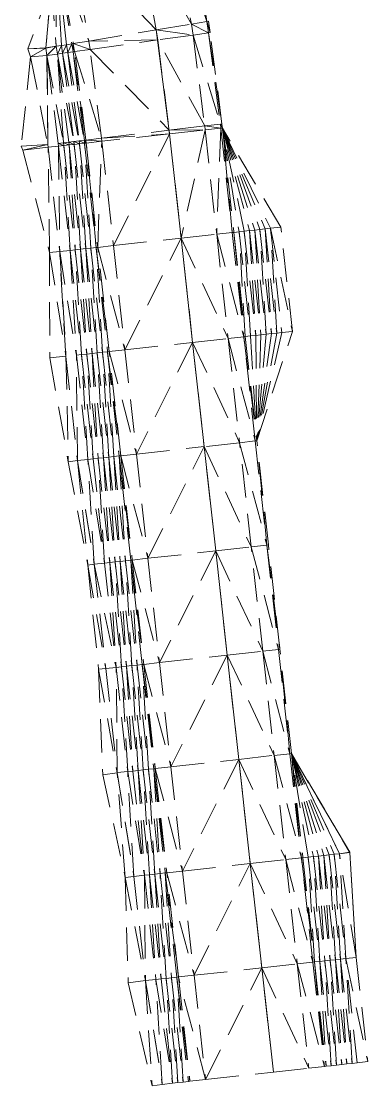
# Model space of a CAD drawing. Header units: metres. Extents: x -162 to 309, y -515 to 446.
# Drawn here: x 275.8 to 308.8, y -514.9 to -413.4 of the extents above; entities that cross this region are included whole.
import ezdxf

# ---------------------------------------------------------------- set-up
doc = ezdxf.new("R2010")
doc.units = ezdxf.units.M
doc.linetypes.add('HIDDEN', pattern=[9.525, 6.35, -3.175])
doc.layers.add('SURF30BREAK', color=8, linetype='Continuous', lineweight=0)
doc.layers.add('SURF31FEATURE', color=8, linetype='Continuous', lineweight=0)

msp = doc.modelspace()

# ---------------------------------------------------------------- linework, layer by layer
at = {"layer": 'SURF30BREAK', "color": 30, "linetype": 'HIDDEN', "lineweight": 0, "ltscale": 0.5}
for p, q in [((290.24, -403.7, 225.39), (292.04, -413.67, 224.19)), ((293.52, -413.42, 224.22), (290.24, -403.7, 225.39)), ((291.71, -403.39, 225.42), (293.52, -413.42, 224.22)), ((286.91, -404.38, 225.26), (292.04, -413.67, 224.19)), ((288.68, -414.22, 224.05), (286.91, -404.38, 225.26)), ((280.54, -405.7, 225), (288.68, -414.22, 224.05)), ((280.54, -405.7, 225), (282.27, -415.29, 223.79)), ((279.07, -406, 225.03), (282.27, -415.29, 223.79)), ((279.07, -406, 225.03), (280.79, -415.54, 223.82)), ((279.07, -406, 225.03), (280.64, -415.56, 223.82)), ((279.07, -406, 225.03), (279.16, -415.79, 221.02)), ((279.65, -415.71, 222.02), (279.07, -406, 225.03)), ((280.15, -415.64, 223.02), (279.07, -406, 225.03)), ((278.69, -410.21, 223), (276.44, -416.03, 221.96)), ((278.17, -415.94, 220.02), (278.69, -410.2, 223)), ((278.69, -410.21, 223), (278.17, -415.94, 220.02)), ((278.69, -410.2, 223), (278.18, -415.94, 220.24)), ((278.69, -410.2, 223), (279.16, -415.79, 221.02)), ((288.68, -414.22, 224.05), (292.04, -413.67, 224.19)), ((293.52, -413.42, 224.22), (292.04, -413.67, 224.19)), ((292.04, -413.67, 224.19), (293.68, -414.51, 224.1)), ((292.04, -413.67, 224.19), (292.2, -414.72, 224.07)), ((293.52, -413.42, 224.22), (293.67, -413.39, 216.25)), ((293.52, -413.42, 224.22), (293.83, -414.49, 216.13)), ((293.52, -413.42, 224.22), (293.68, -414.51, 224.1)), ((293.83, -414.49, 216.13), (293.67, -413.39, 216.25)), ((282.27, -415.29, 223.79), (288.68, -414.22, 224.05)), ((288.68, -414.22, 224.05), (292.2, -414.72, 224.07)), ((288.68, -414.22, 224.05), (288.83, -415.19, 223.94)), ((292.2, -414.72, 224.07), (288.83, -415.19, 223.94)), ((293.68, -414.51, 224.1), (292.2, -414.72, 224.07)), ((292.2, -414.72, 224.07), (294.8, -423.21, 223.01)), ((292.2, -414.72, 224.07), (293.31, -423.39, 222.98)), ((293.68, -414.51, 224.1), (293.83, -414.49, 216.13)), ((293.68, -414.51, 224.1), (294.95, -423.2, 215.09)), ((293.68, -414.51, 224.1), (294.8, -423.21, 223.01)), ((294.95, -423.2, 215.09), (293.83, -414.49, 216.13)), ((276.44, -416.03, 221.96), (278.17, -415.94, 220.02)), ((278.18, -415.97, 220.02), (276.44, -416.03, 221.96)), ((276.44, -416.03, 221.96), (276.72, -416.8, 221.68)), ((276.72, -416.8, 221.68), (278.18, -415.97, 220.02)), ((278.17, -415.94, 220.02), (278.18, -415.94, 220.24)), ((278.17, -415.94, 220.02), (278.18, -415.97, 220.02)), ((278.18, -415.97, 220.02), (279.16, -415.79, 221.02)), ((278.18, -415.94, 220.24), (279.16, -415.79, 221.02)), ((278.18, -415.94, 220.24), (278.18, -415.97, 220.02)), ((278.28, -416.67, 219.91), (278.18, -415.97, 220.02)), ((279.16, -415.79, 221.02), (278.28, -416.67, 219.91)), ((279.16, -415.79, 221.02), (279.65, -415.71, 222.02)), ((279.16, -415.79, 221.02), (279.27, -416.53, 220.91)), ((279.65, -415.71, 222.02), (279.27, -416.53, 220.91)), ((279.65, -415.71, 222.02), (280.15, -415.64, 223.02)), ((279.65, -415.71, 222.02), (279.77, -416.46, 221.91)), ((279.77, -416.46, 221.91), (280.15, -415.64, 223.02)), ((280.15, -415.64, 223.02), (280.64, -415.56, 223.82)), ((280.15, -415.64, 223.02), (280.26, -416.39, 222.91)), ((280.64, -415.56, 223.82), (280.26, -416.39, 222.91)), ((280.64, -415.56, 223.82), (280.79, -415.54, 223.82)), ((280.64, -415.56, 223.82), (280.91, -416.3, 223.71)), ((280.76, -416.32, 223.71), (280.64, -415.56, 223.82)), ((280.79, -415.54, 223.82), (282.27, -415.29, 223.79)), ((280.79, -415.54, 223.82), (282.39, -416.09, 223.68)), ((280.79, -415.54, 223.82), (280.91, -416.3, 223.71)), ((282.39, -416.09, 223.68), (280.91, -416.3, 223.71)), ((288.83, -415.19, 223.94), (282.27, -415.29, 223.79)), ((282.27, -415.29, 223.79), (282.39, -416.09, 223.68)), ((282.39, -416.09, 223.68), (288.83, -415.19, 223.94)), ((282.39, -416.09, 223.68), (289.93, -423.79, 222.89)), ((283.48, -424.56, 222.73), (282.39, -416.09, 223.68)), ((293.31, -423.39, 222.98), (288.83, -415.19, 223.94)), ((288.83, -415.19, 223.94), (289.93, -423.79, 222.89)), ((276.72, -416.8, 221.68), (275.83, -425.32, 219.69)), ((276.72, -416.8, 221.68), (278.28, -416.67, 219.91)), ((276.72, -416.8, 221.68), (278.36, -425.17, 217.16)), ((278.28, -416.67, 219.91), (279.27, -416.53, 220.91)), ((278.28, -416.67, 219.91), (279.85, -424.99, 218.96)), ((278.28, -416.67, 219.91), (278.36, -425.18, 216.96)), ((279.36, -425.07, 217.96), (278.28, -416.67, 219.91)), ((278.36, -425.17, 217.16), (278.28, -416.67, 219.91)), ((279.27, -416.53, 220.91), (279.77, -416.46, 221.91)), ((279.27, -416.53, 220.91), (280.84, -424.87, 220.96)), ((279.85, -424.99, 218.96), (279.27, -416.53, 220.91)), ((280.35, -424.93, 219.96), (279.27, -416.53, 220.91)), ((279.77, -416.46, 221.91), (280.26, -416.39, 222.91)), ((279.77, -416.46, 221.91), (281.34, -424.82, 221.96)), ((279.77, -416.46, 221.91), (280.84, -424.87, 220.96)), ((280.26, -416.39, 222.91), (280.76, -416.32, 223.71)), ((280.26, -416.39, 222.91), (281.84, -424.76, 222.76)), ((280.26, -416.39, 222.91), (281.34, -424.82, 221.96)), ((280.76, -416.32, 223.71), (280.91, -416.3, 223.71)), ((280.76, -416.32, 223.71), (281.99, -424.74, 222.76)), ((281.84, -424.76, 222.76), (280.76, -416.32, 223.71)), ((280.91, -416.3, 223.71), (283.48, -424.56, 222.73)), ((281.99, -424.74, 222.76), (280.91, -416.3, 223.71)), ((294.8, -423.21, 223.01), (294.95, -423.2, 215.09)), ((294.99, -423.59, 215.06), (294.95, -423.2, 215.09)), ((283.48, -424.56, 222.73), (289.93, -423.79, 222.89)), ((283.48, -424.56, 222.73), (289.97, -424.14, 222.85)), ((289.97, -424.14, 222.85), (283.51, -424.85, 222.69)), ((284.61, -434.79, 221.49), (289.97, -424.14, 222.85)), ((293.31, -423.39, 222.98), (289.93, -423.79, 222.89)), ((289.93, -423.79, 222.89), (293.35, -423.77, 222.94)), ((289.93, -423.79, 222.89), (289.97, -424.14, 222.85)), ((289.97, -424.14, 222.85), (293.35, -423.77, 222.94)), ((289.97, -424.14, 222.85), (291.07, -434.08, 221.65)), ((293.35, -423.77, 222.94), (291.07, -434.08, 221.65)), ((293.31, -423.39, 222.98), (294.8, -423.21, 223.01)), ((293.31, -423.39, 222.98), (294.84, -423.6, 222.97)), ((293.31, -423.39, 222.98), (293.35, -423.77, 222.94)), ((293.35, -423.77, 222.94), (294.84, -423.6, 222.97)), ((293.35, -423.77, 222.94), (294.45, -433.71, 221.73)), ((294.84, -423.6, 222.97), (294.45, -433.71, 221.73)), ((294.8, -423.21, 223.01), (294.99, -423.59, 215.06)), ((294.8, -423.21, 223.01), (294.84, -423.6, 222.97)), ((294.84, -423.6, 222.97), (294.99, -423.59, 215.06)), ((294.84, -423.6, 222.97), (295.94, -433.54, 221.76)), ((294.99, -423.59, 215.06), (299.57, -433.14, 213.96)), ((294.99, -423.59, 215.06), (299.07, -433.2, 214.96)), ((294.99, -423.59, 215.06), (298.57, -433.25, 215.96)), ((294.99, -423.59, 215.06), (298.07, -433.31, 216.96)), ((294.99, -423.59, 215.06), (297.58, -433.36, 217.96)), ((294.99, -423.59, 215.06), (296.58, -433.47, 219.96)), ((294.99, -423.59, 215.06), (296.09, -433.53, 220.96)), ((297.08, -433.42, 218.96), (294.99, -423.59, 215.06)), ((295.94, -433.54, 221.76), (294.99, -423.59, 215.06)), ((300.56, -433.03, 213.54), (294.99, -423.59, 215.06)), ((275.83, -425.32, 219.69), (278.36, -425.17, 217.16)), ((275.98, -425.68, 219.54), (278.36, -425.17, 217.16)), ((278.36, -425.17, 217.16), (278.36, -425.18, 216.96)), ((278.36, -425.18, 216.96), (278.39, -425.42, 216.92)), ((279.36, -425.07, 217.96), (279.85, -424.99, 218.96)), ((279.36, -425.07, 217.96), (279.88, -425.25, 218.92)), ((279.36, -425.07, 217.96), (279.38, -425.31, 217.92)), ((279.85, -424.99, 218.96), (280.35, -424.93, 219.96)), ((279.85, -424.99, 218.96), (279.88, -425.25, 218.92)), ((280.38, -425.2, 219.92), (279.85, -424.99, 218.96)), ((279.88, -425.25, 218.92), (280.38, -425.2, 219.92)), ((280.35, -424.93, 219.96), (280.84, -424.87, 220.96)), ((280.35, -424.93, 219.96), (280.87, -425.14, 220.92)), ((280.35, -424.93, 219.96), (280.38, -425.2, 219.92)), ((280.87, -425.14, 220.92), (280.38, -425.2, 219.92)), ((280.38, -425.2, 219.92), (281.47, -435.14, 218.72)), ((280.38, -425.2, 219.92), (280.98, -435.19, 217.72)), ((280.84, -424.87, 220.96), (281.34, -424.82, 221.96)), ((280.84, -424.87, 220.96), (281.37, -425.09, 221.92)), ((280.84, -424.87, 220.96), (280.87, -425.14, 220.92)), ((281.37, -425.09, 221.92), (280.87, -425.14, 220.92)), ((280.87, -425.14, 220.92), (281.97, -435.08, 219.72)), ((281.47, -435.14, 218.72), (280.87, -425.14, 220.92)), ((281.34, -424.82, 221.96), (281.84, -424.76, 222.76)), ((281.34, -424.82, 221.96), (281.87, -425.03, 222.72)), ((281.34, -424.82, 221.96), (281.37, -425.09, 221.92)), ((281.37, -425.09, 221.92), (281.87, -425.03, 222.72)), ((281.37, -425.09, 221.92), (282.47, -435.03, 220.72)), ((281.97, -435.08, 219.72), (281.37, -425.09, 221.92)), ((281.84, -424.76, 222.76), (281.99, -424.74, 222.76)), ((281.84, -424.76, 222.76), (282.02, -425.02, 222.72)), ((281.87, -425.03, 222.72), (281.84, -424.76, 222.76)), ((281.87, -425.03, 222.72), (282.02, -425.02, 222.72)), ((281.87, -425.03, 222.72), (282.97, -434.97, 221.52)), ((282.47, -435.03, 220.72), (281.87, -425.03, 222.72)), ((281.99, -424.74, 222.76), (283.48, -424.56, 222.73)), ((281.99, -424.74, 222.76), (282.02, -425.02, 222.72)), ((283.51, -424.85, 222.69), (281.99, -424.74, 222.76)), ((283.51, -424.85, 222.69), (282.02, -425.02, 222.72)), ((282.02, -425.02, 222.72), (283.11, -434.96, 221.52)), ((282.97, -434.97, 221.52), (282.02, -425.02, 222.72)), ((283.11, -434.96, 221.52), (283.51, -424.85, 222.69)), ((283.48, -424.56, 222.73), (283.51, -424.85, 222.69)), ((283.51, -424.85, 222.69), (284.61, -434.79, 221.49)), ((275.83, -425.32, 219.69), (275.98, -425.68, 219.54)), ((275.98, -425.68, 219.54), (278.39, -425.42, 216.92)), ((275.98, -425.68, 219.54), (278.52, -435.44, 216.89)), ((278.39, -425.42, 216.92), (279.38, -425.31, 217.92)), ((278.39, -425.42, 216.92), (279.49, -435.36, 215.72)), ((278.52, -435.44, 216.89), (278.39, -425.42, 216.92)), ((279.88, -425.25, 218.92), (279.38, -425.31, 217.92)), ((279.38, -425.31, 217.92), (280.48, -435.25, 216.72)), ((279.38, -425.31, 217.92), (279.49, -435.36, 215.72)), ((279.88, -425.25, 218.92), (280.98, -435.19, 217.72)), ((280.48, -435.25, 216.72), (279.88, -425.25, 218.92)), ((297.58, -433.36, 217.96), (298.07, -433.31, 216.96)), ((298.07, -433.31, 216.96), (298.57, -433.25, 215.96)), ((298.07, -433.31, 216.96), (299.17, -443.25, 215.76)), ((298.07, -433.31, 216.96), (298.67, -443.3, 216.76)), ((298.57, -433.25, 215.96), (299.07, -433.2, 214.96)), ((298.57, -433.25, 215.96), (299.67, -443.19, 214.76)), ((299.17, -443.25, 215.76), (298.57, -433.25, 215.96)), ((299.07, -433.2, 214.96), (299.57, -433.14, 213.96)), ((299.07, -433.2, 214.96), (300.17, -443.14, 213.76)), ((299.07, -433.2, 214.96), (299.67, -443.19, 214.76)), ((299.57, -433.14, 213.96), (300.56, -433.03, 213.54)), ((299.57, -433.14, 213.96), (301.66, -442.97, 212.1)), ((299.57, -433.14, 213.96), (300.66, -443.08, 212.76)), ((300.17, -443.14, 213.76), (299.57, -433.14, 213.96)), ((301.66, -442.97, 212.1), (300.56, -433.03, 213.54)), ((284.61, -434.79, 221.49), (291.07, -434.08, 221.65)), ((285.7, -444.73, 220.29), (291.07, -434.08, 221.65)), ((291.07, -434.08, 221.65), (294.45, -433.71, 221.73)), ((291.07, -434.08, 221.65), (295.54, -443.65, 220.53)), ((292.16, -444.02, 220.45), (291.07, -434.08, 221.65)), ((294.45, -433.71, 221.73), (295.94, -433.54, 221.76)), ((294.45, -433.71, 221.73), (297.03, -443.48, 220.56)), ((294.45, -433.71, 221.73), (295.54, -443.65, 220.53)), ((295.94, -433.54, 221.76), (296.09, -433.53, 220.96)), ((295.94, -433.54, 221.76), (297.03, -443.48, 220.56)), ((296.09, -433.53, 220.96), (296.58, -433.47, 219.96)), ((296.09, -433.53, 220.96), (297.18, -443.46, 219.76)), ((296.09, -433.53, 220.96), (297.03, -443.48, 220.56)), ((296.58, -433.47, 219.96), (297.08, -433.42, 218.96)), ((296.58, -433.47, 219.96), (297.68, -443.41, 218.76)), ((297.18, -443.46, 219.76), (296.58, -433.47, 219.96)), ((297.08, -433.42, 218.96), (297.58, -433.36, 217.96)), ((297.08, -433.42, 218.96), (298.18, -443.35, 217.76)), ((297.68, -443.41, 218.76), (297.08, -433.42, 218.96)), ((297.58, -433.36, 217.96), (298.67, -443.3, 216.76)), ((297.58, -433.36, 217.96), (298.18, -443.35, 217.76)), ((278.52, -435.44, 216.89), (279.49, -435.36, 215.72)), ((279.49, -435.36, 215.72), (280.48, -435.25, 216.72)), ((279.49, -435.36, 215.72), (281.08, -445.24, 214.52)), ((279.49, -435.36, 215.72), (280.09, -445.35, 213.72)), ((280.09, -445.38, 213.52), (279.49, -435.36, 215.72)), ((280.48, -435.25, 216.72), (280.98, -435.19, 217.72)), ((280.48, -435.25, 216.72), (281.58, -445.19, 215.52)), ((280.48, -435.25, 216.72), (281.08, -445.24, 214.52)), ((280.98, -435.19, 217.72), (281.47, -435.14, 218.72)), ((280.98, -435.19, 217.72), (282.07, -445.13, 216.52)), ((281.58, -445.19, 215.52), (280.98, -435.19, 217.72)), ((281.47, -435.14, 218.72), (281.97, -435.08, 219.72)), ((281.47, -435.14, 218.72), (282.57, -445.08, 217.52)), ((281.47, -435.14, 218.72), (282.07, -445.13, 216.52)), ((281.97, -435.08, 219.72), (282.47, -435.03, 220.72)), ((281.97, -435.08, 219.72), (283.07, -445.02, 218.52)), ((281.97, -435.08, 219.72), (282.57, -445.08, 217.52)), ((282.47, -435.03, 220.72), (282.97, -434.97, 221.52)), ((282.47, -435.03, 220.72), (283.57, -444.97, 219.52)), ((283.07, -445.02, 218.52), (282.47, -435.03, 220.72)), ((282.97, -434.97, 221.52), (283.11, -434.96, 221.52)), ((282.97, -434.97, 221.52), (284.21, -444.9, 220.32)), ((282.97, -434.97, 221.52), (284.06, -444.91, 220.32)), ((283.57, -444.97, 219.52), (282.97, -434.97, 221.52)), ((283.11, -434.96, 221.52), (284.61, -434.79, 221.49)), ((283.11, -434.96, 221.52), (285.7, -444.73, 220.29)), ((284.21, -444.9, 220.32), (283.11, -434.96, 221.52)), ((284.61, -434.79, 221.49), (285.7, -444.73, 220.29)), ((278.52, -435.44, 216.89), (280.09, -445.35, 213.72)), ((278.52, -435.44, 216.89), (278.55, -445.48, 215.26)), ((295.54, -443.65, 220.53), (297.03, -443.48, 220.56)), ((297.03, -443.48, 220.56), (297.18, -443.46, 219.76)), ((297.03, -443.48, 220.56), (298.28, -453.4, 211.16)), ((298.13, -453.42, 219.37), (297.03, -443.48, 220.56)), ((297.18, -443.46, 219.76), (297.68, -443.41, 218.76)), ((297.18, -443.46, 219.76), (298.28, -453.4, 211.16)), ((297.68, -443.41, 218.76), (298.18, -443.35, 217.76)), ((297.68, -443.41, 218.76), (298.28, -453.4, 211.16)), ((298.18, -443.35, 217.76), (298.67, -443.3, 216.76)), ((298.18, -443.35, 217.76), (298.28, -453.4, 211.16)), ((298.28, -453.4, 211.16), (301.66, -442.97, 212.1)), ((300.66, -443.08, 212.76), (298.28, -453.4, 211.16)), ((300.17, -443.14, 213.76), (298.28, -453.4, 211.16)), ((299.67, -443.19, 214.76), (298.28, -453.4, 211.16)), ((299.17, -443.25, 215.76), (298.28, -453.4, 211.16)), ((298.67, -443.3, 216.76), (298.28, -453.4, 211.16)), ((298.67, -443.3, 216.76), (299.17, -443.25, 215.76)), ((299.17, -443.25, 215.76), (299.67, -443.19, 214.76)), ((299.67, -443.19, 214.76), (300.17, -443.14, 213.76)), ((300.17, -443.14, 213.76), (300.66, -443.08, 212.76)), ((300.66, -443.08, 212.76), (301.66, -442.97, 212.1)), ((285.7, -444.73, 220.29), (292.16, -444.02, 220.45)), ((292.16, -444.02, 220.45), (286.8, -454.67, 219.09)), ((292.16, -444.02, 220.45), (295.54, -443.65, 220.53)), ((292.16, -444.02, 220.45), (296.64, -453.59, 219.34)), ((292.16, -444.02, 220.45), (293.26, -453.96, 219.25)), ((295.54, -443.65, 220.53), (298.13, -453.42, 219.37)), ((295.54, -443.65, 220.53), (296.64, -453.59, 219.34)), ((278.55, -445.48, 215.26), (280.09, -445.35, 213.72)), ((278.55, -445.48, 215.26), (280.31, -455.41, 213.4)), ((280.09, -445.35, 213.72), (280.09, -445.38, 213.52)), ((280.09, -445.35, 213.72), (280.31, -455.41, 213.4)), ((280.09, -445.38, 213.52), (281.18, -455.27, 212.32)), ((281.08, -445.24, 214.52), (281.58, -445.19, 215.52)), ((281.08, -445.24, 214.52), (282.18, -455.18, 213.32)), ((281.18, -455.27, 212.32), (281.08, -445.24, 214.52)), ((281.58, -445.19, 215.52), (282.07, -445.13, 216.52)), ((281.58, -445.19, 215.52), (282.68, -455.13, 214.32)), ((282.18, -455.18, 213.32), (281.58, -445.19, 215.52)), ((282.07, -445.13, 216.52), (282.57, -445.08, 217.52)), ((282.07, -445.13, 216.52), (283.17, -455.07, 215.32)), ((282.68, -455.13, 214.32), (282.07, -445.13, 216.52)), ((282.57, -445.08, 217.52), (283.07, -445.02, 218.52)), ((282.57, -445.08, 217.52), (283.67, -455.02, 216.32)), ((282.57, -445.08, 217.52), (283.17, -455.07, 215.32)), ((283.07, -445.02, 218.52), (283.57, -444.97, 219.52)), ((283.07, -445.02, 218.52), (284.17, -454.96, 217.32)), ((283.67, -455.02, 216.32), (283.07, -445.02, 218.52)), ((283.57, -444.97, 219.52), (284.06, -444.91, 220.32)), ((283.57, -444.97, 219.52), (284.66, -454.91, 218.32)), ((284.17, -454.96, 217.32), (283.57, -444.97, 219.52)), ((284.06, -444.91, 220.32), (284.21, -444.9, 220.32)), ((284.06, -444.91, 220.32), (285.31, -454.84, 219.12)), ((284.06, -444.91, 220.32), (285.16, -454.85, 219.12)), ((284.66, -454.91, 218.32), (284.06, -444.91, 220.32)), ((284.21, -444.9, 220.32), (285.7, -444.73, 220.29)), ((284.21, -444.9, 220.32), (286.8, -454.67, 219.09)), ((285.31, -454.84, 219.12), (284.21, -444.9, 220.32)), ((285.7, -444.73, 220.29), (286.8, -454.67, 219.09)), ((296.64, -453.59, 219.34), (293.26, -453.96, 219.25)), ((296.64, -453.59, 219.34), (298.13, -453.42, 219.37)), ((296.64, -453.59, 219.34), (299.23, -463.36, 218.19)), ((297.74, -463.53, 218.16), (296.64, -453.59, 219.34)), ((298.13, -453.42, 219.37), (298.28, -453.4, 211.16)), ((298.13, -453.42, 219.37), (299.23, -463.36, 218.19)), ((299.23, -463.36, 218.19), (298.28, -453.4, 211.16)), ((299.38, -463.34, 209.92), (298.28, -453.4, 211.16)), ((286.8, -454.67, 219.09), (293.26, -453.96, 219.25)), ((287.9, -464.61, 217.91), (293.26, -453.96, 219.25)), ((293.26, -453.96, 219.25), (297.74, -463.53, 218.16)), ((294.36, -463.9, 218.08), (293.26, -453.96, 219.25)), ((280.31, -455.41, 213.4), (281.18, -455.29, 212.52)), ((280.31, -455.41, 213.4), (282.18, -465.26, 212.95)), ((282.18, -455.18, 213.32), (281.18, -455.27, 212.32)), ((281.18, -455.27, 212.32), (282.78, -465.18, 212.14)), ((281.18, -455.29, 212.52), (281.18, -455.27, 212.32)), ((281.18, -455.29, 212.52), (282.78, -465.18, 212.14)), ((281.18, -455.29, 212.52), (282.18, -465.26, 212.95)), ((282.18, -455.18, 213.32), (282.68, -455.13, 214.32)), ((282.18, -455.18, 213.32), (283.77, -465.07, 213.14)), ((282.78, -465.18, 212.14), (282.18, -455.18, 213.32)), ((282.68, -455.13, 214.32), (283.17, -455.07, 215.32)), ((282.68, -455.13, 214.32), (283.77, -465.07, 213.14)), ((283.17, -455.07, 215.32), (283.67, -455.02, 216.32)), ((283.17, -455.07, 215.32), (284.27, -465.01, 214.14)), ((283.77, -465.07, 213.14), (283.17, -455.07, 215.32)), ((283.67, -455.02, 216.32), (284.17, -454.96, 217.32)), ((283.67, -455.02, 216.32), (284.77, -464.96, 215.14)), ((283.67, -455.02, 216.32), (284.27, -465.01, 214.14)), ((284.17, -454.96, 217.32), (284.66, -454.91, 218.32)), ((284.17, -454.96, 217.32), (285.26, -464.9, 216.14)), ((284.17, -454.96, 217.32), (284.77, -464.96, 215.14)), ((284.66, -454.91, 218.32), (285.16, -454.85, 219.12)), ((284.66, -454.91, 218.32), (285.76, -464.85, 217.14)), ((284.66, -454.91, 218.32), (285.26, -464.9, 216.14)), ((285.16, -454.85, 219.12), (285.31, -454.84, 219.12)), ((285.16, -454.85, 219.12), (286.41, -464.78, 217.94)), ((285.16, -454.85, 219.12), (285.76, -464.85, 217.14)), ((286.26, -464.79, 217.94), (285.16, -454.85, 219.12)), ((285.31, -454.84, 219.12), (286.8, -454.67, 219.09)), ((285.31, -454.84, 219.12), (287.9, -464.61, 217.91)), ((285.31, -454.84, 219.12), (286.41, -464.78, 217.94)), ((286.8, -454.67, 219.09), (287.9, -464.61, 217.91)), ((294.36, -463.9, 218.08), (297.74, -463.53, 218.16)), ((297.74, -463.53, 218.16), (299.23, -463.36, 218.19)), ((297.74, -463.53, 218.16), (300.33, -473.3, 217.03)), ((298.84, -473.46, 217), (297.74, -463.53, 218.16)), ((299.23, -463.36, 218.19), (299.38, -463.34, 209.92)), ((299.23, -463.36, 218.19), (300.48, -473.28, 208.87)), ((299.23, -463.36, 218.19), (300.33, -473.3, 217.03)), ((300.48, -473.28, 208.87), (299.38, -463.34, 209.92)), ((285.76, -464.85, 217.14), (286.26, -464.79, 217.94)), ((286.26, -464.79, 217.94), (286.41, -464.78, 217.94)), ((286.26, -464.79, 217.94), (287.5, -474.72, 216.78)), ((286.26, -464.79, 217.94), (286.86, -474.79, 215.98)), ((287.36, -474.73, 216.78), (286.26, -464.79, 217.94)), ((286.41, -464.78, 217.94), (287.9, -464.61, 217.91)), ((286.41, -464.78, 217.94), (289, -474.55, 216.75)), ((286.41, -464.78, 217.94), (287.5, -474.72, 216.78)), ((287.9, -464.61, 217.91), (294.36, -463.9, 218.08)), ((287.9, -464.61, 217.91), (289, -474.55, 216.75)), ((294.36, -463.9, 218.08), (289, -474.55, 216.75)), ((294.36, -463.9, 218.08), (298.84, -473.46, 217)), ((295.46, -473.84, 216.92), (294.36, -463.9, 218.08)), ((282.18, -465.26, 212.95), (282.78, -465.18, 212.14)), ((282.18, -465.26, 212.95), (283.88, -475.12, 210.98)), ((282.18, -465.26, 212.95), (283.19, -475.19, 211.87)), ((282.78, -465.18, 212.14), (283.77, -465.07, 213.14)), ((282.78, -465.18, 212.14), (284.87, -475.01, 211.98)), ((282.78, -465.18, 212.14), (283.88, -475.12, 210.98)), ((283.77, -465.07, 213.14), (284.27, -465.01, 214.14)), ((283.77, -465.07, 213.14), (284.87, -475.01, 211.98)), ((284.27, -465.01, 214.14), (284.77, -464.96, 215.14)), ((284.27, -465.01, 214.14), (285.37, -474.95, 212.98)), ((284.27, -465.01, 214.14), (284.87, -475.01, 211.98)), ((284.77, -464.96, 215.14), (285.26, -464.9, 216.14)), ((284.77, -464.96, 215.14), (285.86, -474.9, 213.98)), ((285.37, -474.95, 212.98), (284.77, -464.96, 215.14)), ((285.26, -464.9, 216.14), (285.76, -464.85, 217.14)), ((285.26, -464.9, 216.14), (286.36, -474.84, 214.98)), ((285.26, -464.9, 216.14), (285.86, -474.9, 213.98)), ((285.76, -464.85, 217.14), (286.86, -474.79, 215.98)), ((286.36, -474.84, 214.98), (285.76, -464.85, 217.14)), ((289, -474.55, 216.75), (295.46, -473.84, 216.92)), ((295.46, -473.84, 216.92), (290.09, -484.49, 215.61)), ((295.46, -473.84, 216.92), (298.84, -473.46, 217)), ((295.46, -473.84, 216.92), (299.93, -483.4, 215.86)), ((296.55, -483.78, 215.77), (295.46, -473.84, 216.92)), ((298.84, -473.46, 217), (300.33, -473.3, 217.03)), ((298.84, -473.46, 217), (301.42, -483.24, 215.89)), ((298.84, -473.46, 217), (299.93, -483.4, 215.86)), ((300.33, -473.3, 217.03), (300.48, -473.28, 208.87)), ((300.33, -473.3, 217.03), (301.42, -483.24, 215.89)), ((301.42, -483.24, 215.89), (300.48, -473.28, 208.87)), ((301.57, -483.22, 207.76), (300.48, -473.28, 208.87)), ((284.87, -475.01, 211.98), (285.37, -474.95, 212.98)), ((285.37, -474.95, 212.98), (285.86, -474.9, 213.98)), ((285.37, -474.95, 212.98), (286.46, -484.89, 211.84)), ((285.97, -484.95, 210.84), (285.37, -474.95, 212.98)), ((285.86, -474.9, 213.98), (286.36, -474.84, 214.98)), ((285.86, -474.9, 213.98), (286.96, -484.84, 212.84)), ((285.86, -474.9, 213.98), (286.46, -484.89, 211.84)), ((286.36, -474.84, 214.98), (286.86, -474.79, 215.98)), ((286.36, -474.84, 214.98), (287.46, -484.78, 213.84)), ((286.96, -484.84, 212.84), (286.36, -474.84, 214.98)), ((286.86, -474.79, 215.98), (287.36, -474.73, 216.78)), ((286.86, -474.79, 215.98), (287.96, -484.73, 214.84)), ((287.46, -484.78, 213.84), (286.86, -474.79, 215.98)), ((287.36, -474.73, 216.78), (287.5, -474.72, 216.78)), ((287.36, -474.73, 216.78), (288.6, -484.66, 215.64)), ((287.36, -474.73, 216.78), (288.45, -484.67, 215.64)), ((287.96, -484.73, 214.84), (287.36, -474.73, 216.78)), ((287.5, -474.72, 216.78), (289, -474.55, 216.75)), ((287.5, -474.72, 216.78), (290.09, -484.49, 215.61)), ((287.5, -474.72, 216.78), (288.6, -484.66, 215.64)), ((289, -474.55, 216.75), (290.09, -484.49, 215.61)), ((283.19, -475.19, 211.87), (283.88, -475.12, 210.98)), ((283.19, -475.19, 211.87), (284.97, -485.06, 210.04)), ((283.19, -475.19, 211.87), (283.6, -485.24, 211.42)), ((283.88, -475.12, 210.98), (284.87, -475.01, 211.98)), ((283.88, -475.12, 210.98), (284.97, -485.03, 209.84)), ((284.87, -475.01, 211.98), (285.97, -484.95, 210.84)), ((284.97, -485.03, 209.84), (284.87, -475.01, 211.98)), ((290.09, -484.49, 215.61), (296.55, -483.78, 215.77)), ((296.55, -483.78, 215.77), (291.19, -494.43, 214.48)), ((296.55, -483.78, 215.77), (299.93, -483.4, 215.86)), ((296.55, -483.78, 215.77), (301.03, -493.34, 214.73)), ((296.55, -483.78, 215.77), (297.65, -493.72, 214.64)), ((301.42, -483.24, 215.89), (299.93, -483.4, 215.86)), ((299.93, -483.4, 215.86), (302.52, -493.18, 214.76)), ((299.93, -483.4, 215.86), (301.03, -493.34, 214.73)), ((301.42, -483.24, 215.89), (301.57, -483.22, 207.76)), ((301.42, -483.24, 215.89), (302.52, -493.18, 214.76)), ((301.57, -483.22, 207.76), (305.65, -492.83, 207.96)), ((301.57, -483.22, 207.76), (305.16, -492.89, 208.96)), ((301.57, -483.22, 207.76), (304.66, -492.94, 209.96)), ((301.57, -483.22, 207.76), (304.16, -493, 210.96)), ((301.57, -483.22, 207.76), (303.67, -493.05, 211.96)), ((301.57, -483.22, 207.76), (302.67, -493.16, 213.96)), ((301.57, -483.22, 207.76), (302.52, -493.18, 214.76)), ((303.17, -493.11, 212.96), (301.57, -483.22, 207.76)), ((306.15, -492.78, 206.96), (301.57, -483.22, 207.76)), ((301.6, -483.27, 215.85), (301.57, -483.22, 207.76)), ((307.14, -492.62, 207.16), (301.57, -483.22, 207.76)), ((301.6, -483.27, 215.85), (307.12, -492.62, 206.72)), ((301.6, -483.27, 215.85), (306.15, -492.78, 206.96)), ((307.14, -492.62, 207.16), (301.6, -483.27, 215.85)), ((283.6, -485.24, 211.42), (284.97, -485.06, 210.04)), ((285.97, -484.95, 210.84), (284.97, -485.03, 209.84)), ((284.97, -485.03, 209.84), (286.57, -494.94, 209.71)), ((284.97, -485.06, 210.04), (284.97, -485.03, 209.84)), ((284.97, -485.06, 210.04), (286.57, -494.94, 209.71)), ((285.73, -495.05, 210.76), (284.97, -485.06, 210.04)), ((285.97, -484.95, 210.84), (286.46, -484.89, 211.84)), ((285.97, -484.95, 210.84), (287.56, -494.83, 210.71)), ((286.57, -494.94, 209.71), (285.97, -484.95, 210.84)), ((286.46, -484.89, 211.84), (286.96, -484.84, 212.84)), ((286.46, -484.89, 211.84), (287.56, -494.83, 210.71)), ((286.96, -484.84, 212.84), (287.46, -484.78, 213.84)), ((286.96, -484.84, 212.84), (288.06, -494.78, 211.71)), ((286.96, -484.84, 212.84), (287.56, -494.83, 210.71)), ((287.46, -484.78, 213.84), (287.96, -484.73, 214.84)), ((287.46, -484.78, 213.84), (288.56, -494.72, 212.71)), ((288.06, -494.78, 211.71), (287.46, -484.78, 213.84)), ((287.96, -484.73, 214.84), (288.45, -484.67, 215.64)), ((287.96, -484.73, 214.84), (289.05, -494.67, 213.71)), ((288.56, -494.72, 212.71), (287.96, -484.73, 214.84)), ((288.45, -484.67, 215.64), (288.6, -484.66, 215.64)), ((288.45, -484.67, 215.64), (289.7, -494.6, 214.51)), ((288.45, -484.67, 215.64), (289.55, -494.61, 214.51)), ((288.45, -484.67, 215.64), (289.05, -494.67, 213.71)), ((288.6, -484.66, 215.64), (290.09, -484.49, 215.61)), ((288.6, -484.66, 215.64), (291.19, -494.43, 214.48)), ((288.6, -484.66, 215.64), (289.7, -494.6, 214.51)), ((290.09, -484.49, 215.61), (291.19, -494.43, 214.48)), ((283.6, -485.24, 211.42), (285.73, -495.05, 210.76)), ((301.03, -493.34, 214.73), (302.52, -493.18, 214.76)), ((302.52, -493.18, 214.76), (302.67, -493.16, 213.96)), ((302.52, -493.18, 214.76), (303.77, -503.1, 212.85)), ((303.62, -503.12, 213.65), (302.52, -493.18, 214.76)), ((302.67, -493.16, 213.96), (303.17, -493.11, 212.96)), ((302.67, -493.16, 213.96), (303.77, -503.1, 212.85)), ((303.17, -493.11, 212.96), (303.67, -493.05, 211.96)), ((303.17, -493.11, 212.96), (304.27, -503.05, 211.85)), ((303.77, -503.1, 212.85), (303.17, -493.11, 212.96)), ((303.67, -493.05, 211.96), (304.16, -493, 210.96)), ((303.67, -493.05, 211.96), (304.76, -502.99, 210.85)), ((304.27, -503.05, 211.85), (303.67, -493.05, 211.96)), ((304.16, -493, 210.96), (304.66, -492.94, 209.96)), ((304.16, -493, 210.96), (305.26, -502.94, 209.85)), ((304.16, -493, 210.96), (304.76, -502.99, 210.85)), ((304.66, -492.94, 209.96), (305.16, -492.89, 208.96)), ((304.66, -492.94, 209.96), (305.76, -502.88, 208.85)), ((304.66, -492.94, 209.96), (305.26, -502.94, 209.85)), ((305.16, -492.89, 208.96), (305.65, -492.83, 207.96)), ((305.16, -492.89, 208.96), (306.25, -502.83, 207.85)), ((305.76, -502.88, 208.85), (305.16, -492.89, 208.96)), ((305.65, -492.83, 207.96), (306.15, -492.78, 206.96)), ((305.65, -492.83, 207.96), (306.75, -502.77, 206.85)), ((306.25, -502.83, 207.85), (305.65, -492.83, 207.96)), ((307.12, -492.62, 206.72), (306.15, -492.78, 206.96)), ((307.14, -492.66, 206.68), (306.15, -492.78, 206.96)), ((306.75, -502.77, 206.85), (306.15, -492.78, 206.96)), ((307.75, -502.66, 206.32), (306.15, -492.78, 206.96)), ((307.12, -492.62, 206.72), (307.14, -492.66, 206.68)), ((307.14, -492.62, 207.16), (307.12, -492.62, 206.72)), ((307.14, -492.67, 206.68), (307.14, -492.62, 207.16)), ((307.14, -492.66, 206.68), (307.14, -492.62, 207.16)), ((307.14, -492.66, 206.68), (307.14, -492.67, 206.68)), ((307.14, -492.66, 206.68), (307.75, -502.66, 206.32)), ((307.75, -502.66, 206.32), (307.14, -492.67, 206.68)), ((291.19, -494.43, 214.48), (297.65, -493.72, 214.64)), ((292.29, -504.37, 213.37), (297.65, -493.72, 214.64)), ((297.65, -493.72, 214.64), (301.03, -493.34, 214.73)), ((297.65, -493.72, 214.64), (302.13, -503.28, 213.62)), ((297.65, -493.72, 214.64), (298.75, -503.66, 213.53)), ((301.03, -493.34, 214.73), (303.62, -503.12, 213.65)), ((301.03, -493.34, 214.73), (302.13, -503.28, 213.62)), ((285.73, -495.05, 210.76), (286.57, -494.94, 209.71)), ((285.73, -495.05, 210.76), (287.67, -504.88, 208.8)), ((285.73, -495.05, 210.76), (286.02, -505.1, 210.46)), ((286.57, -494.94, 209.71), (287.56, -494.83, 210.71)), ((286.57, -494.94, 209.71), (287.66, -504.86, 208.6)), ((287.56, -494.83, 210.71), (288.06, -494.78, 211.71)), ((287.56, -494.83, 210.71), (288.66, -504.77, 209.6)), ((287.56, -494.83, 210.71), (287.66, -504.86, 208.6)), ((288.06, -494.78, 211.71), (288.56, -494.72, 212.71)), ((288.06, -494.78, 211.71), (289.16, -504.72, 210.6)), ((288.06, -494.78, 211.71), (288.66, -504.77, 209.6)), ((288.56, -494.72, 212.71), (289.05, -494.67, 213.71)), ((288.56, -494.72, 212.71), (289.65, -504.66, 211.6)), ((288.56, -494.72, 212.71), (289.16, -504.72, 210.6)), ((289.05, -494.67, 213.71), (289.55, -494.61, 214.51)), ((289.65, -504.66, 211.6), (289.05, -494.67, 213.71)), ((289.05, -494.67, 213.71), (290.15, -504.61, 212.6)), ((289.55, -494.61, 214.51), (289.7, -494.6, 214.51)), ((290.65, -504.55, 213.4), (289.55, -494.61, 214.51)), ((289.55, -494.61, 214.51), (290.8, -504.53, 213.4)), ((289.55, -494.61, 214.51), (290.15, -504.61, 212.6)), ((289.7, -494.6, 214.51), (291.19, -494.43, 214.48)), ((289.7, -494.6, 214.51), (292.29, -504.37, 213.37)), ((290.8, -504.53, 213.4), (289.7, -494.6, 214.51)), ((291.19, -494.43, 214.48), (292.29, -504.37, 213.37)), ((298.75, -503.66, 213.53), (302.13, -503.28, 213.62)), ((302.13, -503.28, 213.62), (303.62, -503.12, 213.65)), ((302.13, -503.28, 213.62), (304.72, -513.06, 212.55)), ((302.13, -503.28, 213.62), (303.23, -513.22, 212.52)), ((303.62, -503.12, 213.65), (303.77, -503.1, 212.85)), ((303.62, -503.12, 213.65), (304.72, -513.06, 212.55)), ((303.77, -503.1, 212.85), (304.27, -503.05, 211.85)), ((303.77, -503.1, 212.85), (304.87, -513.04, 211.75)), ((303.77, -503.1, 212.85), (304.72, -513.06, 212.55)), ((304.27, -503.05, 211.85), (304.76, -502.99, 210.85)), ((304.27, -503.05, 211.85), (305.36, -512.99, 210.75)), ((304.27, -503.05, 211.85), (304.87, -513.04, 211.75)), ((304.76, -502.99, 210.85), (305.26, -502.94, 209.85)), ((304.76, -502.99, 210.85), (305.86, -512.93, 209.75)), ((305.36, -512.99, 210.75), (304.76, -502.99, 210.85)), ((305.26, -502.94, 209.85), (305.76, -502.88, 208.85)), ((305.26, -502.94, 209.85), (306.36, -512.88, 208.75)), ((305.86, -512.93, 209.75), (305.26, -502.94, 209.85)), ((305.76, -502.88, 208.85), (306.25, -502.83, 207.85)), ((305.76, -502.88, 208.85), (306.85, -512.82, 207.75)), ((305.76, -502.88, 208.85), (306.36, -512.88, 208.75)), ((306.25, -502.83, 207.85), (306.75, -502.77, 206.85)), ((306.25, -502.83, 207.85), (307.35, -512.77, 206.75)), ((306.25, -502.83, 207.85), (306.85, -512.82, 207.75)), ((306.75, -502.77, 206.85), (307.75, -502.66, 206.32)), ((306.75, -502.77, 206.85), (308.84, -512.58, 205.95)), ((307.35, -512.77, 206.75), (306.75, -502.77, 206.85)), ((307.85, -512.71, 205.75), (306.75, -502.77, 206.85)), ((307.75, -502.66, 206.32), (308.84, -512.58, 205.95)), ((292.29, -504.37, 213.37), (290.8, -504.53, 213.4)), ((292.29, -504.37, 213.37), (298.75, -503.66, 213.53)), ((292.29, -504.37, 213.37), (293.39, -514.31, 212.27)), ((293.39, -514.31, 212.27), (298.75, -503.66, 213.53)), ((298.75, -503.66, 213.53), (303.23, -513.22, 212.52)), ((299.85, -513.6, 212.43), (298.75, -503.66, 213.53)), ((286.02, -505.1, 210.46), (287.67, -504.88, 208.8)), ((286.02, -505.1, 210.46), (288.3, -514.9, 209.67)), ((288.66, -504.77, 209.6), (287.66, -504.86, 208.6)), ((287.67, -504.88, 208.8), (287.66, -504.86, 208.6)), ((287.66, -504.86, 208.6), (289.26, -514.77, 208.5)), ((287.67, -504.88, 208.8), (289.26, -514.77, 208.5)), ((287.67, -504.88, 208.8), (288.3, -514.9, 209.67)), ((288.66, -504.77, 209.6), (289.16, -504.72, 210.6)), ((289.26, -514.77, 208.5), (288.66, -504.77, 209.6)), ((288.66, -504.77, 209.6), (290.25, -514.66, 209.5)), ((289.16, -504.72, 210.6), (289.65, -504.66, 211.6)), ((289.16, -504.72, 210.6), (290.25, -514.66, 209.5)), ((289.65, -504.66, 211.6), (290.15, -504.61, 212.6)), ((290.25, -514.66, 209.5), (289.65, -504.66, 211.6)), ((289.65, -504.66, 211.6), (290.75, -514.6, 210.5)), ((290.15, -504.61, 212.6), (290.65, -504.55, 213.4)), ((290.75, -514.6, 210.5), (290.15, -504.61, 212.6)), ((290.15, -504.61, 212.6), (291.25, -514.55, 211.5)), ((290.65, -504.55, 213.4), (290.8, -504.53, 213.4)), ((291.25, -514.55, 211.5), (290.65, -504.55, 213.4)), ((290.65, -504.55, 213.4), (291.9, -514.47, 212.3)), ((290.65, -504.55, 213.4), (291.75, -514.49, 212.3)), ((293.39, -514.31, 212.27), (290.8, -504.53, 213.4)), ((290.8, -504.53, 213.4), (291.9, -514.47, 212.3)), ((299.85, -513.6, 212.43), (303.23, -513.22, 212.52)), ((303.23, -513.22, 212.52), (304.72, -513.06, 212.55)), ((304.72, -513.06, 212.55), (304.87, -513.04, 211.75)), ((304.87, -513.04, 211.75), (305.36, -512.99, 210.75)), ((305.36, -512.99, 210.75), (305.86, -512.93, 209.75)), ((305.86, -512.93, 209.75), (306.36, -512.88, 208.75)), ((306.36, -512.88, 208.75), (306.85, -512.82, 207.75)), ((306.85, -512.82, 207.75), (307.35, -512.77, 206.75)), ((307.35, -512.77, 206.75), (307.85, -512.71, 205.75)), ((307.85, -512.71, 205.75), (308.84, -512.58, 205.95)), ((290.75, -514.6, 210.5), (291.25, -514.55, 211.5)), ((291.25, -514.55, 211.5), (291.75, -514.49, 212.3)), ((291.9, -514.47, 212.3), (291.75, -514.49, 212.3)), ((291.9, -514.47, 212.3), (293.39, -514.31, 212.27)), ((293.39, -514.31, 212.27), (299.85, -513.6, 212.43)), ((288.3, -514.9, 209.67), (289.26, -514.77, 208.5)), ((289.26, -514.77, 208.5), (290.25, -514.66, 209.5)), ((290.25, -514.66, 209.5), (290.75, -514.6, 210.5))]:
    msp.add_line(p, q, dxfattribs=at)
at = {"layer": 'SURF31FEATURE', "color": 1, "linetype": 'Continuous', "lineweight": 0, "ltscale": 0.5}
for p, q in [((286.91, -404.38, 226.31), (288.68, -414.22, 225.1)), ((288.68, -414.22, 225.1), (289.97, -424.14, 223.9)), ((289.97, -424.14, 223.9), (291.07, -434.08, 222.7)), ((291.07, -434.08, 222.7), (292.16, -444.02, 221.5)), ((292.16, -444.02, 221.5), (293.26, -453.96, 220.3)), ((293.26, -453.96, 220.3), (294.36, -463.9, 219.13)), ((294.36, -463.9, 219.13), (295.46, -473.84, 217.97)), ((295.46, -473.84, 217.97), (296.55, -483.78, 216.82)), ((296.55, -483.78, 216.82), (297.65, -493.72, 215.69)), ((297.65, -493.72, 215.69), (298.75, -503.66, 214.58)), ((298.75, -503.66, 214.58), (299.85, -513.6, 213.48))]:
    msp.add_line(p, q, dxfattribs=at)

doc.saveas('drawing.dxf')
